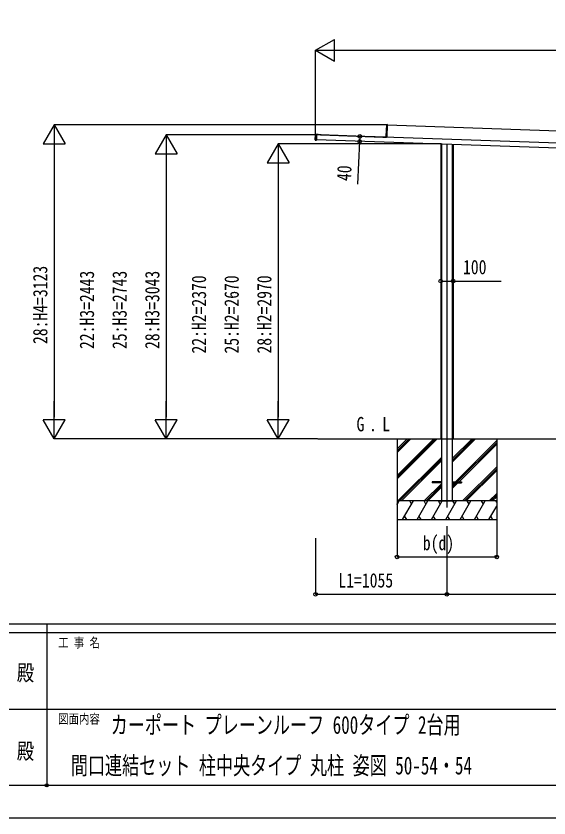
# Model space of a CAD drawing. Units: millimetres, scale not verified. Extents: x -14718 to 14718, y -10396 to 10396.
# Drawn here: x -263 to 4017, y -10394 to -3948 of the extents above; entities that cross this region are included whole.
import ezdxf
from ezdxf.enums import TextEntityAlignment as Align

# ---------------------------------------------------------------- set-up
doc = ezdxf.new("R2010")
doc.units = ezdxf.units.MM
doc.header["$LTSCALE"] = 50
doc.header["$PDMODE"] = 32
doc.header["$PDSIZE"] = 25
for name, color, linetype in [('0-2_USER1', 3, 'Continuous'), ('0-3_YKK_12', 2, 'Continuous'), ('0-4_YKK_A1', 4, 'Continuous'), ('0-5_YKK_D', 6, 'Continuous'), ('0-6_YKK_ZWAK', 7, 'Continuous')]:
    doc.layers.add(name, color=color, linetype=linetype)
doc.styles.add('ＭＳ ゴシック', font='')
doc.styles.get('ＭＳ ゴシック').set_extended_font_data('MS Gothic')

msp = doc.modelspace()

# ---------------------------------------------------------------- linework, layer by layer
at = {"layer": '0-3_YKK_12'}
msp.add_line((3197.57, -4977.33), (3197.57, -7898.63), dxfattribs=at)
at = {"layer": '0-4_YKK_A1'}
for p, q in [((2714.68, -4821.42), (2711.46, -4913.52)), ((2714.68, -4821.42), (2714.21, -4821.41)), ((2720.22, -4821.28), (2714.68, -4821.42)), ((2714.69, -4820.93), (2720.23, -4820.78)), ((2716.67, -4922.69), (2720.22, -4821.28)), ((2720.14, -4823.48), (6581.98, -4958.33)), ((2720.23, -4820.78), (2720.22, -4821.28)), ((2139.83, -4942.83), (2141.19, -4903.85)), ((2141.53, -4943.9), (2142.97, -4902.85)), ((2142, -4943.92), (2141.53, -4943.9)), ((2149.5, -4945.14), (2141.99, -4944.42)), ((2143.44, -4902.86), (2142, -4943.92)), ((2142, -4943.92), (2149.51, -4944.64)), ((2142.73, -4945.93), (2147.72, -4946.1)), ((2143.44, -4902.86), (2142.97, -4902.85)), ((2150.98, -4902.66), (2143.44, -4902.86)), ((2157.79, -4901.43), (2144.3, -4900.96)), ((2147.72, -4946.1), (2147.76, -4944.99)), ((2149.29, -4901.13), (2149.25, -4902.23)), ((2149.51, -4944.64), (2149.5, -4945.14)), ((2150.98, -4902.66), (2149.51, -4944.64)), ((7144.2, -5118.06), (2149.55, -4943.64)), ((7145.6, -5078.08), (2150.94, -4903.66)), ((2157.72, -4903.43), (2157.79, -4901.43)), ((2163.78, -4901.64), (2157.79, -4901.43)), ((2163.71, -4903.64), (2163.78, -4901.64)), ((2173.78, -4901.99), (2163.78, -4901.64)), ((2173.71, -4903.98), (2173.78, -4901.99)), ((2179.7, -4904.19), (2179.77, -4902.19)), ((2181.88, -4904.74), (2181.91, -4903.65)), ((2708.81, -4923.14), (2181.88, -4904.74)), ((2676.66, -4920.92), (2181.91, -4903.65)), ((2186.72, -4904.91), (2186.73, -4904.61)), ((2186.73, -4904.61), (2186.75, -4904.01)), ((2676.63, -4922.02), (2676.66, -4920.92)), ((2681.67, -4922.2), (2681.68, -4921.9)), ((2681.68, -4921.9), (2681.7, -4921.3)), ((2681.7, -4921.3), (2681.71, -4921)), ((2685.67, -4922.34), (2685.69, -4921.64)), ((2716.66, -4922.72), (2685.69, -4921.64)), ((2711.18, -4921.53), (2710.71, -4921.51)), ((2711.46, -4913.52), (2710.99, -4913.5)), ((2711.46, -4913.52), (2711.18, -4921.53)), ((2716.67, -4922.69), (2716.65, -4923.42)), ((3147.57, -4978.49), (3147.57, -7346.13)), ((3154.44, -4978.73), (3154.44, -7846.13)), ((3240.71, -4981.74), (3240.71, -7846.13)), ((3247.57, -4981.98), (3247.57, -7346.13)), ((2160.04, -7346.13), (7658.44, -7346.13)), ((2797.57, -7346.13), (2797.57, -7996.13)), ((2797.57, -7640.11), (3091.55, -7346.13)), ((2797.57, -7654.25), (3105.7, -7346.13)), ((2797.57, -7668.39), (3119.84, -7346.13)), ((2797.57, -7427.98), (2879.42, -7346.13)), ((2797.57, -7442.12), (2893.56, -7346.13)), ((2797.57, -7456.26), (2907.7, -7346.13)), ((3240.71, -7533.63), (3428.21, -7346.13)), ((3240.71, -7519.48), (3414.06, -7346.13)), ((3240.71, -7505.34), (3399.92, -7346.13)), ((3597.57, -7346.13), (3597.57, -7996.13)), ((3266.55, -7691.63), (3597.57, -7360.61)), ((3280.69, -7691.63), (3597.57, -7374.75)), ((3294.84, -7691.63), (3597.57, -7388.9)), ((2803.68, -7846.13), (3154.44, -7495.38)), ((2817.83, -7846.13), (3154.44, -7509.52)), ((2831.97, -7846.13), (3154.44, -7523.67)), ((3324.18, -7846.13), (3597.57, -7572.74)), ((3338.33, -7846.13), (3597.57, -7586.89)), ((3352.47, -7846.13), (3597.57, -7601.03)), ((3015.82, -7846.13), (3154.44, -7707.51)), ((3029.96, -7846.13), (3154.44, -7721.65)), ((3080.07, -7691.63), (3080.07, -7700.63)), ((3154.44, -7691.63), (3080.07, -7691.63)), ((3154.44, -7700.63), (3080.07, -7700.63)), ((3240.71, -7691.63), (3315.07, -7691.63)), ((3240.71, -7745.76), (3285.84, -7700.63)), ((3240.71, -7717.47), (3257.55, -7700.63)), ((3240.71, -7731.61), (3271.69, -7700.63)), ((3240.71, -7700.63), (3315.07, -7700.63)), ((3315.07, -7691.63), (3315.07, -7700.63)), ((3044.1, -7846.13), (3154.44, -7735.8)), ((3536.32, -7846.13), (3597.57, -7784.87)), ((3550.46, -7846.13), (3597.57, -7799.02)), ((3597.57, -7846.13), (2797.57, -7846.13)), ((2797.57, -7875.07), (2814.28, -7846.13)), ((2842.12, -7996.13), (2928.72, -7846.13)), ((2913.72, -7872.12), (2898.72, -7846.13)), ((2957.59, -7996.13), (3044.19, -7846.13)), ((3029.19, -7872.12), (3014.19, -7846.13)), ((3073.06, -7996.13), (3159.66, -7846.13)), ((3144.66, -7872.11), (3129.66, -7846.13)), ((3136.67, -7846.13), (3258.47, -7846.13)), ((3188.53, -7996.13), (3275.13, -7846.13)), ((3260.13, -7872.11), (3245.13, -7846.13)), ((3304, -7996.13), (3390.6, -7846.13)), ((3375.6, -7872.11), (3360.6, -7846.13)), ((3419.47, -7996.13), (3506.07, -7846.13)), ((3491.07, -7872.11), (3476.07, -7846.13)), ((3564.6, -7846.13), (3597.57, -7813.16)), ((3597.57, -7856.58), (3591.54, -7846.13)), ((2799.28, -7872.11), (2797.57, -7869.15)), ((3534.94, -7996.13), (3597.57, -7887.65)), ((2857.12, -7970.15), (2872.12, -7996.13)), ((2972.59, -7970.15), (2987.59, -7996.13)), ((3088.06, -7970.15), (3103.06, -7996.13)), ((3203.53, -7970.15), (3218.53, -7996.13)), ((3319, -7970.15), (3334, -7996.13)), ((3434.47, -7970.15), (3449.47, -7996.13)), ((3549.94, -7970.15), (3564.94, -7996.13)), ((2797.57, -7996.13), (3597.57, -7996.13))]:
    msp.add_line(p, q, dxfattribs=at)
for points in [[(2710.71, -4921.51), (2710.99, -4913.5), (2714.21, -4821.41)], [(2143.45, -4902.36), (2151, -4902.17), (2150.98, -4902.66)], [(2186.27, -4902.42), (2186.2, -4904.42), (2150.96, -4903.19)], [(2186.27, -4902.42), (2179.77, -4902.19), (2173.78, -4901.99)], [(2186.75, -4904.01), (2186.76, -4903.71), (2681.71, -4921)], [(2685.69, -4921.64), (2685.71, -4921.14), (2710.39, -4922)]]:
    msp.add_lwpolyline(points, dxfattribs=at)
for centre, radius, start, end in [((2714.71, -4821.43), 0.5, 91.5, 178), ((2716.74, -4821.25), 2.07, 171.06854, 184.93146), ((2142.83, -4942.93), 3, 178, 268), ((2144.19, -4903.95), 3, 88, 178), ((2142.03, -4943.92), 0.5, 178, 264.5), ((2144.05, -4944.24), 2.07, 171.06854, 184.93146), ((2143.47, -4902.86), 0.5, 91.5, 178), ((2145.5, -4902.68), 2.07, 171.06854, 184.93146), ((2710.21, -4921.49), 0.5, 268, 358), ((2710.21, -4921.23), 0.765, 269.05171, 301.0406), ((2710.4, -4921.76), 0.242, 269.80053, 328.78296), ((2713.28, -4906.73), 15.54, 259.3054, 261.87346), ((2710.91, -4923.7), 1.85, 83.82294, 99.58333), ((2707.95, -4921.64), 3.17, 351.51431, 355.97407), ((2710.18, -4921.49), 1, 337.89786, 358), ((2716.63, -4922.69), 0.046, 321.12762, 0.80407)]:
    msp.add_arc(centre, radius, start, end, dxfattribs=at)
for centre, ratio, start_param in [((2703.59, -4922.26), 0.038227, 0), ((2703.61, -4922.26), 0.061163, 0.0374041)]:
    msp.add_ellipse(centre, major_axis=(13.07, -0.46), ratio=ratio, start_param=start_param, end_param=0.962078, dxfattribs=at)
at = {"layer": '0-5_YKK_D'}
for p, q in [((2142.57, -4223.13), (2294.12, -4135.63)), ((2294.12, -4310.63), (2294.12, -4135.63)), ((2142.57, -4941.91), (2142.57, -4222.13)), ((2142.57, -4223.13), (2294.12, -4310.63)), ((2142.57, -4223.13), (2445.68, -4223.13)), ((2317.57, -4223.13), (6977.57, -4223.13)), ((42.57, -4823.13), (-44.93, -4974.69)), ((2716.34, -4823.13), (41.57, -4823.13)), ((42.57, -4823.13), (130.07, -4974.69)), ((42.57, -4823.13), (42.57, -5126.24)), ((942.57, -4903.13), (855.07, -5054.69)), ((2143.45, -4903.13), (941.57, -4903.13)), ((942.57, -4903.13), (1030.07, -5054.69)), ((942.57, -4903.13), (942.57, -5206.24)), ((-44.93, -4974.69), (130.07, -4974.69)), ((42.57, -4998.13), (42.57, -7171.13)), ((1842.57, -4976.13), (1755.07, -5127.69)), ((3152.87, -4976.13), (1841.57, -4976.13)), ((1842.57, -4976.13), (1930.07, -5127.69)), ((1842.57, -4976.13), (1842.57, -5279.24)), ((855.07, -5054.69), (1030.07, -5054.69)), ((942.57, -5078.13), (942.57, -7171.13)), ((1755.07, -5127.69), (1930.07, -5127.69)), ((1842.57, -5151.13), (1842.57, -7171.13)), ((42.57, -7346.13), (42.57, -7043.02)), ((942.57, -7346.13), (942.57, -7043.02)), ((1842.57, -7346.13), (1842.57, -7043.02)), ((42.57, -7346.13), (-44.93, -7194.58)), ((130.07, -7194.58), (-44.93, -7194.58)), ((42.57, -7346.13), (130.07, -7194.58)), ((942.57, -7346.13), (855.07, -7194.58)), ((1030.07, -7194.58), (855.07, -7194.58)), ((942.57, -7346.13), (1030.07, -7194.58)), ((1842.57, -7346.13), (1755.07, -7194.58)), ((1930.07, -7194.58), (1755.07, -7194.58)), ((1842.57, -7346.13), (1930.07, -7194.58)), ((2159.04, -7346.13), (41.57, -7346.13)), ((2159.04, -7346.13), (941.57, -7346.13)), ((2159.04, -7346.13), (1841.57, -7346.13)), ((2797.57, -7997.13), (2797.57, -8297.3)), ((3197.57, -8049.63), (3197.57, -8597.3)), ((3197.57, -8049.63), (3197.57, -8597.3)), ((3597.57, -7997.13), (3597.57, -8297.3)), ((2142.57, -8146.13), (2142.57, -8597.3)), ((2797.57, -8296.3), (3597.57, -8296.3)), ((2142.57, -8596.3), (3197.57, -8596.3)), ((3197.57, -8596.3), (6097.57, -8596.3))]:
    msp.add_line(p, q, dxfattribs=at)
for points in [[(2498.65, -4915.81), (2496.74, -4955.76), (2480.32, -5299.17)], [(3147.57, -6078.3), (3247.57, -6078.3), (3632.67, -6078.3)]]:
    msp.add_lwpolyline(points, dxfattribs=at)
for centre in [(2496.74, -4955.76), (2498.65, -4915.81), (3147.57, -6078.3), (3247.57, -6078.3), (2797.57, -8296.3), (3597.57, -8296.3), (2142.57, -8596.3), (3197.57, -8596.3), (3197.57, -8596.3)]:
    msp.add_circle(centre, 14.88, dxfattribs=at)
at = {"layer": '0-6_YKK_ZWAK'}
for p, q in [((13632.57, -8836.3), (-13667.43, -8836.3)), ((-17.43, -8836.3), (-17.43, -10131.3)), ((-17.43, -8906.3), (-4567.43, -8906.3)), ((4532.57, -8906.3), (-17.43, -8906.3)), ((-4541.18, -9518.8), (-17.43, -9518.8)), ((-17.43, -9518.8), (4532.57, -9518.8)), ((-4567.43, -10131.3), (-17.43, -10131.3)), ((-17.43, -10131.3), (4532.57, -10131.3))]:
    msp.add_line(p, q, dxfattribs=at)
msp.add_lwpolyline([(-14717.5, -10393.8), (14717.5, -10393.8), (14717.5, 10396.2), (-14717.5, 10396.2)], close=True, dxfattribs=at)
msp.add_point((-17.43, -10131.3), dxfattribs=at)

# ---------------------------------------------------------------- texts
at = {"layer": '0-2_USER1', "style": 'ＭＳ ゴシック'}
for s, height, width, p in [('G', 115.5, 0.8, (2471.46, -7320.82)), ('L', 115.5, 0.8, (2678.33, -7320.82)), ('.', 115.5, 0.8, (2572.26, -7320.82)), ('カーポート プレーンルーフ 600タイプ 2台用', 143.7, 0.7, (496.77, -9760.47)), ('間口連結セット 柱中央タイプ 丸柱 姿図 50-54・54', 143.7, 0.7, (176.63, -10087.13))]:
    msp.add_text(s, height=height, dxfattribs=dict(at, width=width)).set_placement(p, align=Align.BOTTOM_LEFT)
at = {"layer": '0-5_YKK_D', "style": 'ＭＳ ゴシック', "width": 0.8}
for s, rotation, p in [('40', 87.262, (2461.29, -5278.24)), ('28:H4=3123', 90, (22.57, -6584.43)), ('22:H3=2443', 90, (397.57, -6624.43)), ('25:H3=2743', 90, (660.07, -6624.43)), ('28:H3=3043', 90, (922.57, -6624.43)), ('22:H2=2370', 90, (1297.57, -6660.93)), ('25:H2=2670', 90, (1560.07, -6660.93)), ('28:H2=2970', 90, (1822.57, -6660.93))]:
    msp.add_text(s, height=115.5, rotation=rotation, dxfattribs=at).set_placement(p, align=Align.BOTTOM_LEFT)
for s, p in [('100', (3327.07, -6058.3)), ('b(d)', (3004.37, -8276.3)), ('L1=1055', (2325.67, -8576.3))]:
    msp.add_text(s, height=115.5, dxfattribs=at).set_placement(p, align=Align.BOTTOM_LEFT)
at = {"layer": '0-6_YKK_ZWAK', "style": 'ＭＳ ゴシック', "width": 0.8}
for s, height, p in [('工 事 名', 76.98, (74.44, -9046.3)), ('殿', 128.3, (-257.83, -9329.22)), ('図面内容', 76.98, (74.44, -9658.8)), ('殿', 128.3, (-257.83, -9959.22))]:
    msp.add_text(s, height=height, dxfattribs=at).set_placement(p, align=Align.BOTTOM_LEFT)

doc.saveas('drawing.dxf')
